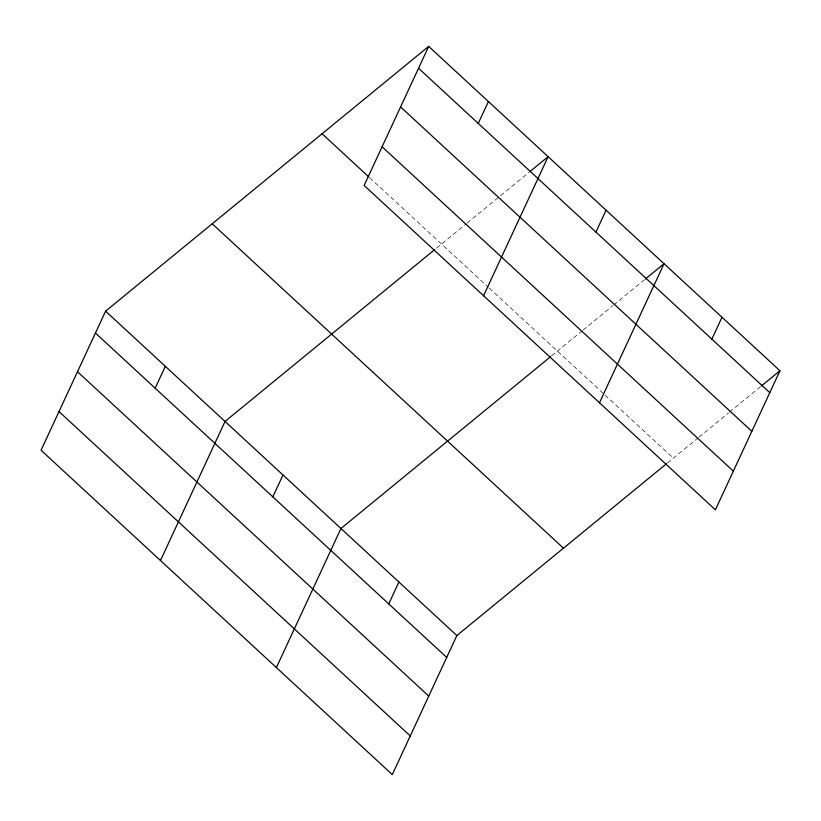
<?xml version="1.0" encoding="UTF-8"?>
<svg xmlns="http://www.w3.org/2000/svg" width="821" height="821" viewBox="0 0 821 821"><rect width="100%" height="100%" fill="white"/><g stroke="black" fill="none" stroke-linecap="round" stroke-linejoin="round"><path stroke-width="0.62" stroke-dasharray="4.11 3.08" d="M436.598 248.075L466.184 223.825M467.17 223.014L529.36 172.051M551.527 355.924L582.099 330.873M583.084 330.063L612.702 305.792M613.687 304.981L644.29 279.899M667.442 462.962L698.014 437.921M698.999 437.111L728.617 412.84M729.602 412.029L760.205 386.948M369.655 177.705L488.238 287.217M489.172 288.079L604.153 394.265M605.087 395.127L673.333 458.139"/><path stroke-width="1.23" d="M428.695 46.387L364.144 185.454L715.399 509.831L779.95 370.764L428.695 46.387L105.601 311.169L41.05 450.236L392.305 774.614L456.856 635.546L666.467 463.773M155.159 388.189L165.319 366.32M160.475 560.527L225.026 421.46L434.637 249.676M272.829 496.859L282.988 474.979M478.253 123.407L488.413 101.527M276.39 667.565L340.941 528.508L550.552 356.725M483.569 295.745L548.12 156.678L530.356 171.24M388.744 603.907L398.903 582.027M595.923 232.076L606.083 210.197M599.484 402.783L664.035 263.715L645.275 279.089M711.838 339.124L721.998 317.245M761.19 386.137L779.95 370.764M418.536 68.266L769.79 392.643M400.586 106.935L751.841 431.312M382.093 146.785L733.348 471.162M322.078 133.761L368.721 176.843M212.218 223.794L563.473 548.171M105.601 311.169L456.856 635.546M95.441 333.049L446.706 657.426M77.492 371.718L428.747 696.095M58.999 411.567L410.254 735.944"/></g></svg>
